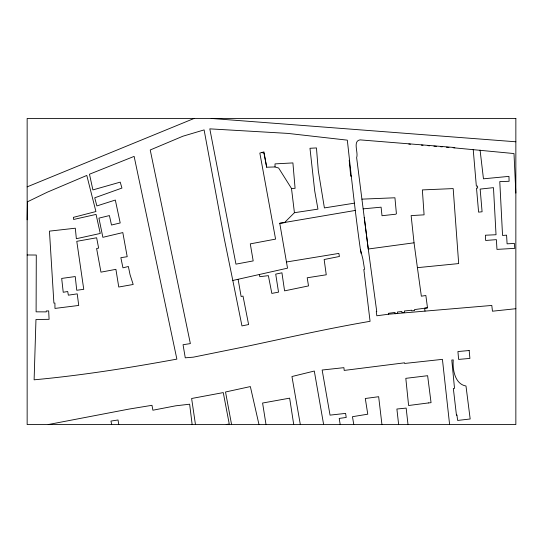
<?xml version="1.0" encoding="UTF-8"?>
<svg xmlns="http://www.w3.org/2000/svg" width="543" height="543" viewBox="0 0 543 543"><rect width="100%" height="100%" fill="white"/><g stroke="black" fill="none" stroke-linecap="round" stroke-linejoin="round"><path stroke-width="0.81" d="M27.15 219.82L27.455 201.806L47.241 192.215L86.799 175.437L95.921 211.546L73.373 217.363L73.61 219.467L96.063 214.41L100.265 233.456L76.359 238.71L75.307 228.209L49.447 231.135L53.893 303.089L54.911 303.062L54.965 308.424L78.735 305.444L77.221 293.865L68.357 295.168L67.699 291.51L63.232 292.277L61.678 278.423L75.246 276.55L76.739 290.261L83.751 289.324L76.78 241.323L96.64 237.773L98.629 248.076L96.6 248.531L100.964 272.152L115.903 269.342L118.754 287.023L133.191 284.471L130.062 274.731L128.372 266.498L122.956 267.835L120.845 257.674L127.198 256.71L122.813 232.58L102.858 237.318L98.928 218.13L109.408 215.578L111.498 225.026L120.207 222.956L115.326 200.048L96.878 205.926L94.726 197.808L121.937 188.068L120.227 182.136L92.894 189.914L89.486 174.215L134.128 156.391L176.875 359.12C129.553 367.794 82.041 375.376 34.114 379.815L35.967 319.494L49.094 319.325L48.673 310.922L46.243 310.983L46.284 311.892L36.103 311.831L36.286 255.034L27.15 254.979M294.421 212.707L284.444 222.664L279.76 223.295L287.525 268.161L232.811 280.466L224.164 238.173L204.107 129.906L182.91 136.212L150.221 149.977L190.362 343.597L183.052 344.73L185.265 357.817L193.349 357.165L248.11 346.067C288.679 337.434 329.167 328.298 370.075 321.313L363.824 269.45L364.557 269.308L362.867 259.004L360.335 249.074C355.21 212.856 351.328 176.489 347.33 140.155L287.892 133.402L209.802 128.854L235.961 264.142L253.187 260.911L250.282 243.875L275.579 239.11L259.839 153.072L263.946 151.904L266.674 167.203L275.023 166.952L278.654 168.031L291.496 188.469L294.421 212.707L317.947 209.13L314.723 191.021L309.978 148.273L316.454 147.934L318.286 170.672L324.402 207.915L354.382 203.17M27.15 186.867L194.129 118.442M226.214 424.558L229.248 423.954L223.268 392.589L191.618 398.494L195.466 424.558M48.198 424.558L129.01 409.083L151.979 405.309L152.895 410.216L175.681 405.818L189.643 404.202L192.141 424.558M279.76 223.295L355.156 210.467M286.711 261.957L338.846 253.411L339.423 256.479L324.144 259.52L326.255 274.792L307.209 277.772L308.505 285.917L284.58 290.858L281.932 272.803L275.715 274.134L278.525 292.134L271.833 293.41L268.371 275.64L259.819 276.692L259.344 274.48M351.633 176.088L350.737 176.231L349.203 160.253M414.037 242.796L417.404 267.665L458.679 263.579L453.181 188.584L422.366 189.914L424.083 214.838L411.132 215.605L414.037 242.796L368.263 249.013L376.754 311.607L376.272 311.662L376.828 315.775L388.584 314.214L491.809 305.444L492.447 311.207L515.85 308.709M417.404 267.665L421.348 296.193L425.855 295.507L427.504 307.827L414.519 309.591L414.601 310.528L411.709 310.84L411.628 310.216L404.399 310.983L404.542 312.286L401.949 312.571L401.827 311.492L397.408 312.028L397.585 313.42L395.175 313.732L395.019 312.429L388.462 313.311L388.584 314.214M427.504 307.827L424.599 308.227L425.013 311.125M364.244 217.39L368.263 249.013L356.629 157.585C358.597 152.827 352.488 141.037 360.036 139.87L454.654 147.533L454.796 147.906L513.997 153.554L515.85 193.064M363.226 208.851L381.091 207.175L382.007 215.72L395.732 214.214L396.41 213.732L394.937 197.781L361.93 199.138M291.496 188.469L295.08 188.326L292.908 162.92L275.023 163.884L275.023 166.952M211.193 118.442L515.85 141.784M408.798 144.058L410.467 144.2M421.341 145.11L423.017 145.246M428.033 145.667L429.703 145.809M433.884 146.155L436.396 146.366M440.577 146.719L442.253 146.854M446.434 147.207L448.939 147.418M453.127 147.764L454.796 147.906M261.753 152.529L263.946 153.099L266.674 167.203M111.688 424.558L110.942 421.063L118.035 419.983L118.768 424.558M232.811 280.466L241.954 325.909L248.606 324.551L243.013 296.105L241.119 296.478L238.133 279.414M231.576 424.558L225.521 391.992L250.357 386.575L258.984 424.558M323.628 424.558L314.302 371.045L291.951 376.523L300.327 424.558M360.437 249.441L361.143 253.608M353.778 424.558L352.468 416.691L367.767 414.194L365.296 398.494L378.661 396.709L381.939 424.558M340.21 424.558L339.205 418.422L346.217 417.458L345.599 413.399L330.042 415.13L322.148 370.021L343.902 367.665L344.201 370.421L404.576 362.812L404.576 363.464L442.423 359.351L449.604 424.558M266.016 424.558L262.588 403.035L289.643 398.155L293.729 424.558M480.073 150.058L483.46 178.817L508.961 176.373L509.096 181.287L499.777 181.6L502.546 235.445L506.585 235.16L507.087 243.821L514.418 243.454L514.778 248.361L496.967 249.386L496.39 239.646L485.652 240.468L485.415 235.221L496.03 234.739L493.478 187.647L480.155 189.093L482.089 211.77L478.6 212.143L476.51 188.129L477.704 188.014L477.426 186.052L476.347 186.14L473.204 149.468M408.01 424.558L406.15 408.092L396.892 409.028L398.637 424.558M456.928 415.096L456.453 415.185L453.344 388.503L454.518 388.36L451.79 360.029L453.262 359.921C452.434 369.111 454.735 384.105 465.989 386.005L470.177 418.986L457.647 420.438L456.928 415.096M428.603 402.92L408.601 405.506L405.811 378.342L427.626 375.702L431.054 402.668L428.603 402.92M469.179 350.52L457.925 351.545L458.618 359.405L469.912 358.414L469.179 350.52M515.85 118.442L27.15 118.442L27.15 424.558L515.85 424.558L515.85 118.442"/></g></svg>
